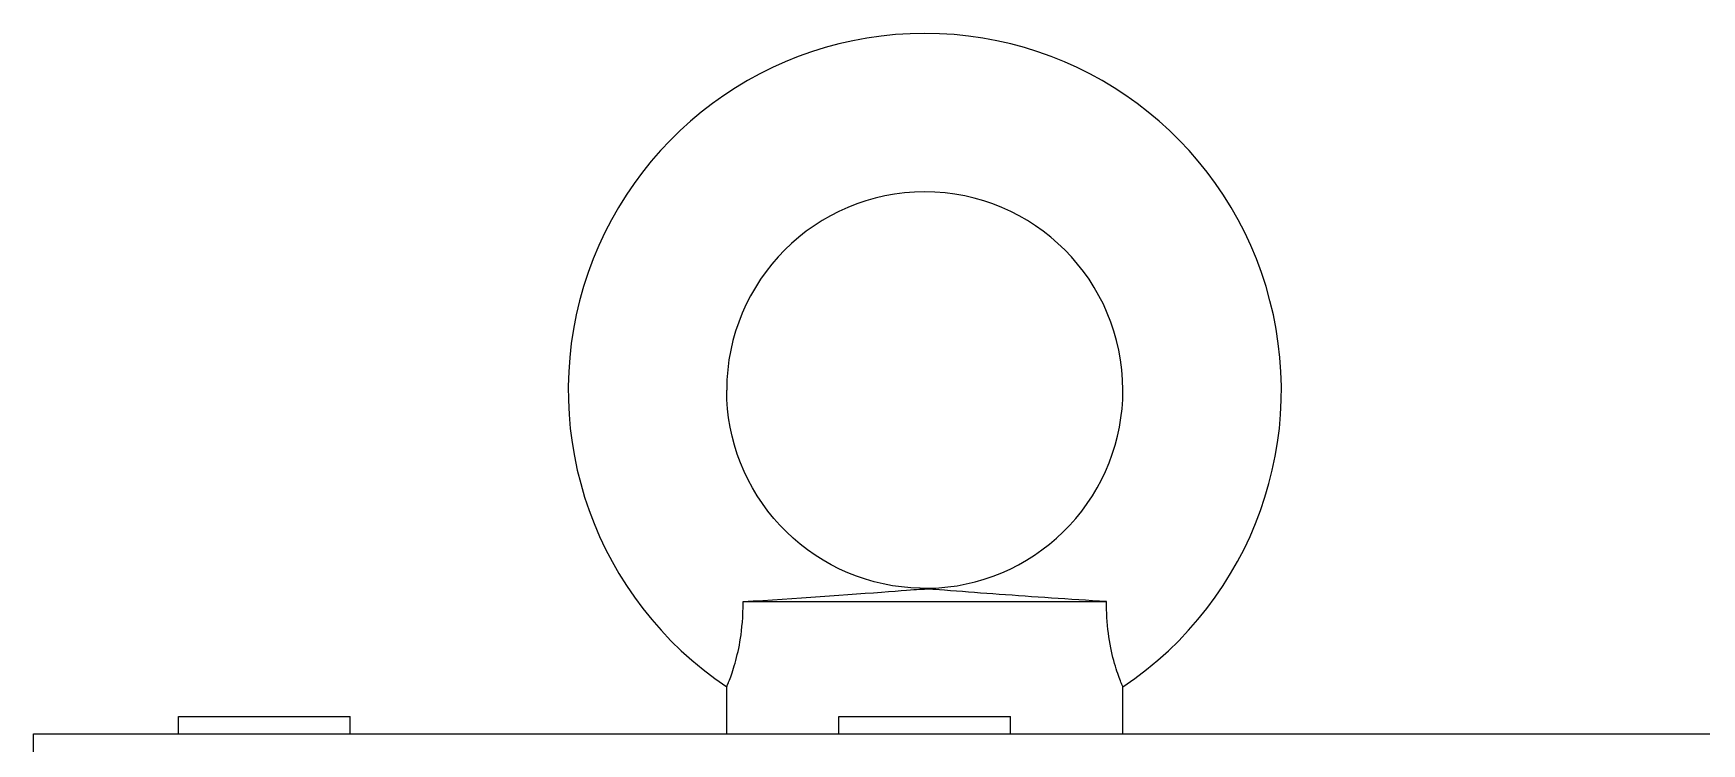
# Model space of a CAD drawing. Header units: millimetres. Extents: x 42356 to 50646, y 31507 to 39566.
# Drawn here: x 43038.5 to 43164.8, y 33974.7 to 34028.5 of the extents above; entities that cross this region are included whole.
import ezdxf

# ---------------------------------------------------------------- set-up
doc = ezdxf.new("R2010")
doc.units = ezdxf.units.MM
doc.layers.add('000-PI-ORMAR', color=2, linetype='Continuous')

msp = doc.modelspace()

# ---------------------------------------------------------------- linework, layer by layer
at = {"layer": '000-PI-ORMAR'}
for p, q in [((43091.033, 34000.786), (43091.017, 34001.489)), ((43121, 34000.786), (43121.017, 34001.489)), ((43091.083, 34000.084), (43091.033, 34000.786)), ((43091.165, 33999.386), (43091.083, 34000.084)), ((43120.869, 33999.386), (43120.951, 34000.084)), ((43120.951, 34000.084), (43121, 34000.786)), ((43091.28, 33998.692), (43091.165, 33999.386)), ((43091.427, 33998.004), (43091.28, 33998.692)), ((43120.607, 33998.004), (43120.754, 33998.692)), ((43120.754, 33998.692), (43120.869, 33999.386)), ((43091.607, 33997.324), (43091.427, 33998.004)), ((43091.818, 33996.654), (43091.607, 33997.324)), ((43120.216, 33996.654), (43120.427, 33997.324)), ((43120.427, 33997.324), (43120.607, 33998.004)), ((43092.06, 33995.993), (43091.818, 33996.654)), ((43092.333, 33995.345), (43092.06, 33995.993)), ((43119.701, 33995.345), (43119.974, 33995.993)), ((43119.974, 33995.993), (43120.216, 33996.654)), ((43092.636, 33994.71), (43092.333, 33995.345)), ((43092.968, 33994.091), (43092.636, 33994.71)), ((43119.066, 33994.091), (43119.398, 33994.71)), ((43119.398, 33994.71), (43119.701, 33995.345)), ((43093.329, 33993.487), (43092.968, 33994.091)), ((43093.718, 33992.901), (43093.329, 33993.487)), ((43118.315, 33992.901), (43118.704, 33993.487)), ((43118.704, 33993.487), (43119.066, 33994.091)), ((43094.135, 33992.334), (43093.718, 33992.901)), ((43094.577, 33991.787), (43094.135, 33992.334)), ((43117.457, 33991.787), (43117.899, 33992.334)), ((43117.899, 33992.334), (43118.315, 33992.901)), ((43095.044, 33991.262), (43094.577, 33991.787)), ((43095.535, 33990.759), (43095.044, 33991.262)), ((43116.498, 33990.759), (43116.99, 33991.262)), ((43116.99, 33991.262), (43117.457, 33991.787)), ((43096.05, 33990.279), (43095.535, 33990.759)), ((43096.586, 33989.824), (43096.05, 33990.279)), ((43097.143, 33989.395), (43096.586, 33989.824)), ((43114.891, 33989.395), (43115.448, 33989.824)), ((43115.448, 33989.824), (43115.984, 33990.279)), ((43115.984, 33990.279), (43116.498, 33990.759)), ((43097.72, 33988.993), (43097.143, 33989.395)), ((43098.315, 33988.617), (43097.72, 33988.993)), ((43098.927, 33988.271), (43098.315, 33988.617)), ((43113.107, 33988.271), (43113.719, 33988.617)), ((43113.719, 33988.617), (43114.314, 33988.993)), ((43114.314, 33988.993), (43114.891, 33989.395)), ((43099.554, 33987.953), (43098.927, 33988.271)), ((43100.196, 33987.665), (43099.554, 33987.953)), ((43100.85, 33987.407), (43100.196, 33987.665)), ((43101.516, 33987.18), (43100.85, 33987.407)), ((43102.191, 33986.985), (43101.516, 33987.18)), ((43109.843, 33986.985), (43110.518, 33987.18)), ((43110.518, 33987.18), (43111.184, 33987.407)), ((43111.184, 33987.407), (43111.838, 33987.665)), ((43111.838, 33987.665), (43112.48, 33987.953)), ((43112.48, 33987.953), (43113.107, 33988.271)), ((43095.957, 33985.723), (43096.68, 33985.772)), ((43096.68, 33985.772), (43097.396, 33985.82)), ((43097.396, 33985.82), (43098.105, 33985.869)), ((43098.105, 33985.869), (43098.806, 33985.918)), ((43098.806, 33985.918), (43099.499, 33985.968)), ((43099.499, 33985.968), (43100.182, 33986.017)), ((43100.182, 33986.017), (43100.856, 33986.066)), ((43100.856, 33986.066), (43101.511, 33986.115)), ((43101.511, 33986.115), (43102.136, 33986.161)), ((43102.136, 33986.161), (43102.726, 33986.206)), ((43102.875, 33986.822), (43102.191, 33986.985)), ((43102.726, 33986.206), (43103.275, 33986.248)), ((43103.566, 33986.69), (43102.875, 33986.822)), ((43103.275, 33986.248), (43103.777, 33986.286)), ((43104.263, 33986.592), (43103.566, 33986.69)), ((43103.777, 33986.286), (43104.227, 33986.32)), ((43104.227, 33986.32), (43104.619, 33986.35)), ((43104.963, 33986.526), (43104.263, 33986.592)), ((43104.619, 33986.35), (43104.945, 33986.374)), ((43104.945, 33986.374), (43105.182, 33986.392)), ((43105.665, 33986.493), (43104.963, 33986.526)), ((43105.182, 33986.392), (43105.382, 33986.406)), ((43105.382, 33986.406), (43105.576, 33986.419)), ((43105.576, 33986.419), (43105.744, 33986.428)), ((43105.665, 33986.493), (43106.369, 33986.493)), ((43105.744, 33986.428), (43105.883, 33986.434)), ((43105.883, 33986.434), (43106.006, 33986.436)), ((43106.127, 33986.435), (43106.006, 33986.436)), ((43106.26, 33986.43), (43106.127, 33986.435)), ((43106.423, 33986.421), (43106.26, 33986.43)), ((43106.369, 33986.493), (43107.071, 33986.526)), ((43106.627, 33986.408), (43106.423, 33986.421)), ((43106.853, 33986.392), (43106.627, 33986.408)), ((43107.139, 33986.371), (43106.853, 33986.392)), ((43107.071, 33986.526), (43107.771, 33986.592)), ((43107.519, 33986.342), (43107.139, 33986.371)), ((43107.964, 33986.308), (43107.519, 33986.342)), ((43107.771, 33986.592), (43108.468, 33986.69)), ((43108.416, 33986.274), (43107.964, 33986.308)), ((43108.868, 33986.239), (43108.416, 33986.274)), ((43108.468, 33986.69), (43109.159, 33986.822)), ((43109.321, 33986.205), (43108.868, 33986.239)), ((43109.159, 33986.822), (43109.843, 33986.985)), ((43109.779, 33986.17), (43109.321, 33986.205)), ((43110.241, 33986.136), (43109.779, 33986.17)), ((43110.709, 33986.101), (43110.241, 33986.136)), ((43111.181, 33986.066), (43110.709, 33986.101)), ((43111.658, 33986.031), (43111.181, 33986.066)), ((43112.139, 33985.996), (43111.658, 33986.031)), ((43112.624, 33985.961), (43112.139, 33985.996)), ((43113.113, 33985.927), (43112.624, 33985.961)), ((43113.605, 33985.892), (43113.113, 33985.927)), ((43114.101, 33985.857), (43113.605, 33985.892)), ((43114.6, 33985.823), (43114.101, 33985.857)), ((43115.102, 33985.789), (43114.6, 33985.823)), ((43115.608, 33985.754), (43115.102, 33985.789)), ((43116.118, 33985.721), (43115.608, 33985.754)), ((43092.229, 33984.28), (43092.249, 33984.658)), ((43092.249, 33984.658), (43092.263, 33985.061)), ((43092.263, 33985.061), (43092.269, 33985.489)), ((43092.269, 33985.489), (43093.012, 33985.535)), ((43092.269, 33985.489), (43119.765, 33985.489)), ((43093.012, 33985.535), (43093.755, 33985.581)), ((43093.755, 33985.581), (43094.495, 33985.628)), ((43094.495, 33985.628), (43095.229, 33985.675)), ((43095.229, 33985.675), (43095.957, 33985.723)), ((43116.632, 33985.687), (43116.118, 33985.721)), ((43117.149, 33985.653), (43116.632, 33985.687)), ((43117.668, 33985.62), (43117.149, 33985.653)), ((43118.19, 33985.586), (43117.668, 33985.62)), ((43118.714, 33985.554), (43118.19, 33985.586)), ((43119.239, 33985.521), (43118.714, 33985.554)), ((43119.765, 33985.489), (43119.239, 33985.521)), ((43119.769, 33985.184), (43119.765, 33985.489)), ((43119.776, 33984.881), (43119.769, 33985.184)), ((43119.789, 33984.578), (43119.776, 33984.881)), ((43119.805, 33984.277), (43119.789, 33984.578)), ((43092.102, 33982.984), (43092.139, 33983.277)), ((43092.139, 33983.277), (43092.173, 33983.59)), ((43092.173, 33983.59), (43092.204, 33983.924)), ((43092.204, 33983.924), (43092.229, 33984.28)), ((43119.826, 33983.977), (43119.805, 33984.277)), ((43119.852, 33983.68), (43119.826, 33983.977)), ((43119.882, 33983.387), (43119.852, 33983.68)), ((43119.917, 33983.099), (43119.882, 33983.387)), ((43091.925, 33981.946), (43091.974, 33982.193)), ((43091.974, 33982.193), (43092.019, 33982.448)), ((43092.019, 33982.448), (43092.062, 33982.71)), ((43092.062, 33982.71), (43092.102, 33982.984)), ((43119.956, 33982.815), (43119.917, 33983.099)), ((43120, 33982.537), (43119.956, 33982.815)), ((43120.047, 33982.265), (43120, 33982.537)), ((43120.098, 33981.998), (43120.047, 33982.265)), ((43120.152, 33981.741), (43120.098, 33981.998)), ((43091.594, 33980.627), (43091.652, 33980.825)), ((43091.652, 33980.825), (43091.709, 33981.033)), ((43091.709, 33981.033), (43091.766, 33981.249)), ((43091.766, 33981.249), (43091.821, 33981.473)), ((43091.821, 33981.473), (43091.874, 33981.706)), ((43091.874, 33981.706), (43091.925, 33981.946)), ((43120.208, 33981.493), (43120.152, 33981.741)), ((43120.266, 33981.255), (43120.208, 33981.493)), ((43120.326, 33981.027), (43120.266, 33981.255)), ((43120.387, 33980.809), (43120.326, 33981.027)), ((43120.448, 33980.602), (43120.387, 33980.809)), ((43091.146, 33979.35), (43091.184, 33979.444)), ((43091.184, 33979.444), (43091.225, 33979.551)), ((43091.225, 33979.551), (43091.271, 33979.671)), ((43091.271, 33979.671), (43091.319, 33979.801)), ((43091.319, 33979.801), (43091.371, 33979.944)), ((43091.371, 33979.944), (43091.424, 33980.098)), ((43091.424, 33980.098), (43091.479, 33980.263)), ((43091.479, 33980.263), (43091.536, 33980.44)), ((43091.536, 33980.44), (43091.594, 33980.627)), ((43120.509, 33980.405), (43120.448, 33980.602)), ((43120.569, 33980.22), (43120.509, 33980.405)), ((43120.627, 33980.049), (43120.569, 33980.22)), ((43120.683, 33979.89), (43120.627, 33980.049)), ((43120.736, 33979.744), (43120.683, 33979.89)), ((43120.786, 33979.611), (43120.736, 33979.744)), ((43120.832, 33979.492), (43120.786, 33979.611)), ((43120.873, 33979.386), (43120.832, 33979.492)), ((43091.017, 33979.039), (43091.02, 33979.045)), ((43091.017, 33979.039), (43091.017, 33979.039)), ((43091.017, 33975.489), (43091.017, 33979.039)), ((43091.02, 33979.045), (43091.028, 33979.065)), ((43091.028, 33979.065), (43091.042, 33979.096)), ((43091.042, 33979.096), (43091.06, 33979.141)), ((43091.06, 33979.141), (43091.084, 33979.198)), ((43091.084, 33979.198), (43091.113, 33979.268)), ((43091.113, 33979.268), (43091.146, 33979.35)), ((43120.91, 33979.294), (43120.873, 33979.386)), ((43120.942, 33979.216), (43120.91, 33979.294)), ((43120.969, 33979.153), (43120.942, 33979.216)), ((43120.989, 33979.103), (43120.969, 33979.153)), ((43121.004, 33979.067), (43120.989, 33979.103)), ((43121.014, 33979.046), (43121.004, 33979.067)), ((43121.017, 33979.039), (43121.014, 33979.046)), ((43121.017, 33975.489), (43121.017, 33979.039)), ((43049.517, 33976.789), (43062.517, 33976.789)), ((43049.517, 33975.489), (43049.517, 33976.789)), ((43062.517, 33975.489), (43062.517, 33976.789)), ((43099.517, 33976.789), (43112.517, 33976.789)), ((43099.517, 33975.489), (43099.517, 33976.789)), ((43112.517, 33975.489), (43112.517, 33976.789)), ((43038.517, 33975.489), (43823.517, 33975.489)), ((43038.517, 33973.989), (43038.517, 33975.489))]:
    msp.add_line(p, q, dxfattribs=at)
for radius, start, end in [(27, 303.74898, 236.25102), (15, 0, 180)]:
    msp.add_arc((43106.017, 34001.489), radius, start, end, dxfattribs=at)

doc.saveas('drawing.dxf')
